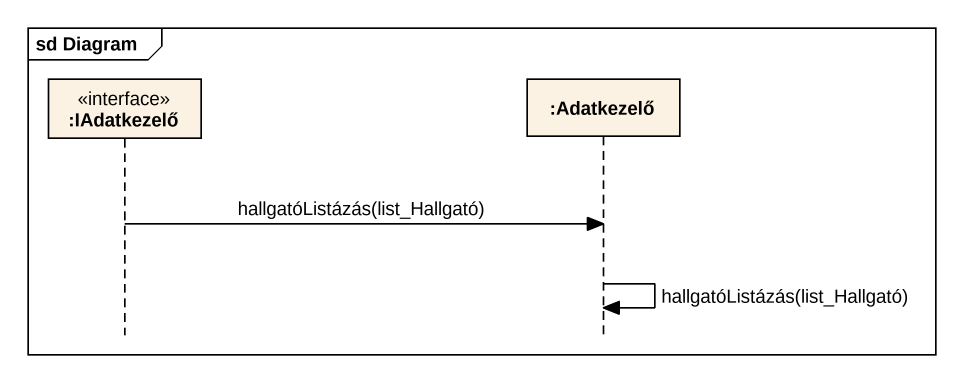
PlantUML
@startuml
mainframe sd Diagram
hide footbox
participant ":IAdatkezelő" as IAdatkezelő <<interface>>
participant ":Adatkezelő" as Adatkezelő

IAdatkezelő -> Adatkezelő : hallgatóListázás(list_Hallgató)
Adatkezelő -> Adatkezelő : hallgatóListázás(list_Hallgató)
@enduml
